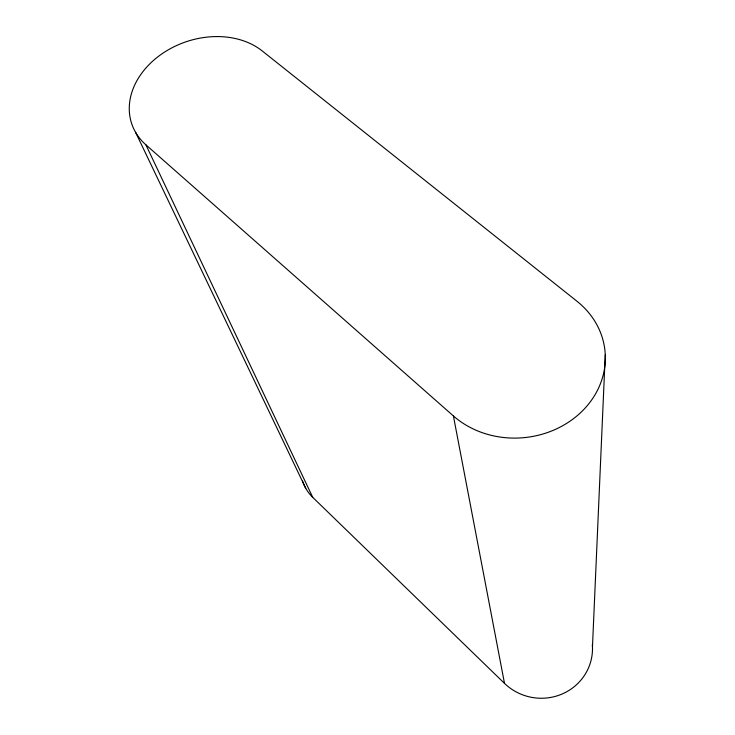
<?xml version="1.0" encoding="UTF-8"?>
<svg xmlns="http://www.w3.org/2000/svg" width="735" height="735" viewBox="0 0 735 735"><rect width="100%" height="100%" fill="white"/><g stroke="black" fill="none" stroke-linecap="round" stroke-linejoin="round"><path stroke-width="1.1" d="M592.474 646.717L605.263 354.711M453.403 415.946A88.659 78.057 -5.8 0 0 580.2 413.042A88.659 78.057 -5.8 0 0 576.984 301.258L262.211 50.935A77.561 60.132 -19.1 0 0 156.399 57.973A77.561 60.132 -19.1 0 0 145.925 144.85L453.403 415.946L504.504 683.385A51.726 50.164 10.1 0 0 562.652 693.776A51.726 50.164 10.1 0 0 592.337 644.531M302.59 481.085A47.61 43.043 -21.4 0 0 312.724 497.338L504.504 683.385M135.589 132.328L305.76 488.334M145.925 144.85L312.724 497.338"/></g></svg>
